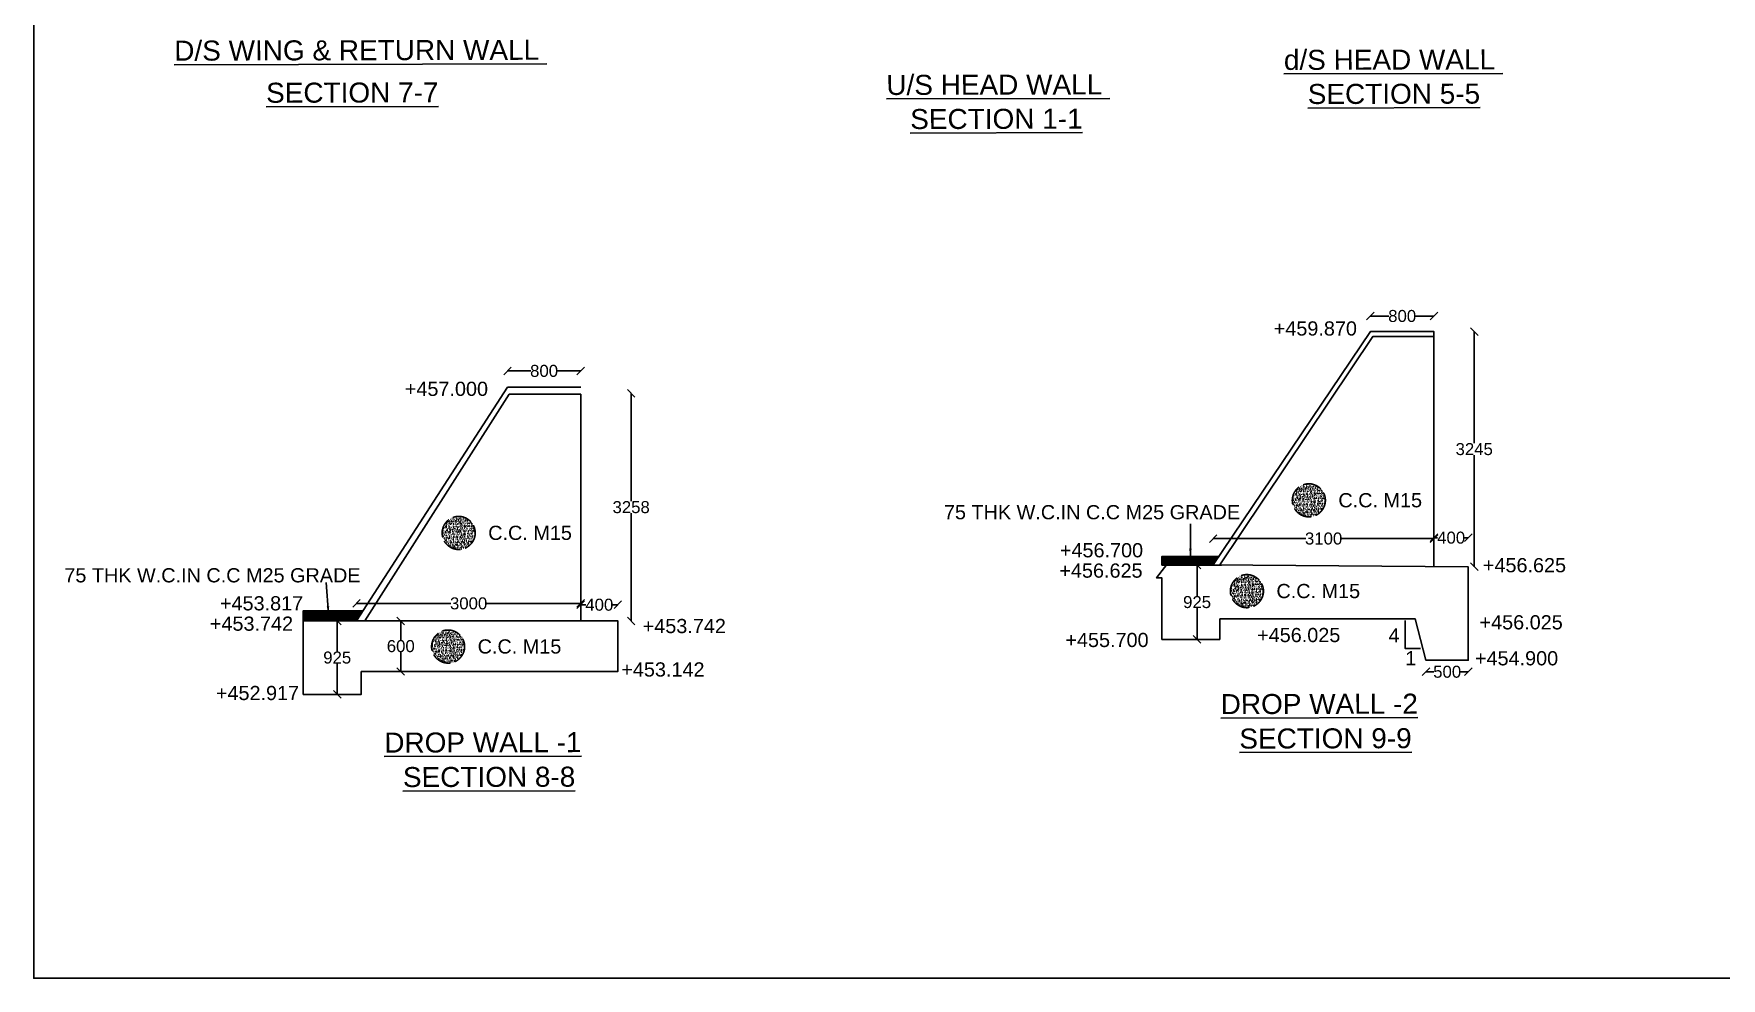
# Model space of a CAD drawing. Header units: millimetres. Extents: x 5124 to 6568637, y 2311 to 91879094.
# Drawn here: x 3584494 to 3605581, y 45935141 to 45946939 of the extents above; entities that cross this region are included whole.
import ezdxf

# ---------------------------------------------------------------- set-up
doc = ezdxf.new("R2010")
doc.units = ezdxf.units.MM
doc.header["$MEASUREMENT"] = 0
doc.linetypes.add('ACAD_ISO02W100', pattern=[15, 12, -3])
for name, color, linetype in [('DIMENSION', 7, 'Continuous'), ('DRAWING', 7, 'Continuous'), ('TEXT', 7, 'Continuous')]:
    doc.layers.add(name, color=color, linetype=linetype)
doc.styles.get("Standard").update_dxf_attribs({"font": 'arial.ttf', "height": 150})
doc.dimstyles.get("Standard").update_dxf_attribs({"dimtxt": 200, "dimasz": 110, "dimexe": 0.18, "dimexo": 0.0625, "dimgap": 0.09, "dimtad": 0, "dimtih": 1, "dimtoh": 1, "dimdec": 0, "dimzin": 0, "dimdsep": 46, "dimtxsty": 'Standard', "dimblk": 'OBLIQUE', "dimcen": 0.09, "dimse1": 1, "dimse2": 1, "dimadec": 0, "dimazin": 0, "dimtfac": 1, "dimtdec": 0, "dimtofl": 0, "dimtmove": 0, "dimatfit": 3, "dimfxl": 1, "dimtolj": 1, "dimtzin": 0, "dimarcsym": 0})
pattern_1 = [(45, (0, 0), (-0.08838834764832, 0.08838834764832), [])]

# ---------------------------------------------------------------- blocks, each defined once
blk = doc.blocks.new('_Oblique')
at = {"color": 0, "linetype": 'ByBlock', "lineweight": -2}
blk.add_line((-0.5, -0.5), (0.5, 0.5), dxfattribs=at)
blk = doc.blocks.new('*D114')
at = {"layer": 'Defpoints', "color": 0}
for p in [(3590414, 45942727), (3590414, 45942524), (3591328, 45942524)]:
    blk.add_point(p, dxfattribs=at)
at = {"layer": 'DIMENSION', "color": 0, "lineweight": -2}
for p, q in [((3590414, 45942727), (3590706, 45942727)), ((3591328, 45942727), (3591037, 45942727))]:
    blk.add_line(p, q, dxfattribs=at)
at = {"layer": 'DIMENSION', "color": 0, "lineweight": -2, "xscale": 95, "yscale": 95, "zscale": 95, "rotation": 180}
blk.add_blockref('_Oblique', (3590414, 45942727), dxfattribs=at)
at = {"layer": 'DIMENSION', "color": 0, "lineweight": -2, "xscale": 95, "yscale": 95, "zscale": 95}
blk.add_blockref('_Oblique', (3591328, 45942727), dxfattribs=at)
at = {"layer": 'DIMENSION', "color": 0, "insert": (3590871, 45942727), "char_height": 150, "attachment_point": 5}
blk.add_mtext('\\A1;800', dxfattribs=at)
blk = doc.blocks.new('*D115')
at = {"layer": 'Defpoints', "color": 0}
for p in [(3591394, 45942446), (3591328, 45939605), (3591959, 45939605)]:
    blk.add_point(p, dxfattribs=at)
at = {"layer": 'DIMENSION', "color": 0, "lineweight": -2}
for p, q in [((3591959, 45942446), (3591959, 45941102)), ((3591959, 45939605), (3591959, 45940949))]:
    blk.add_line(p, q, dxfattribs=at)
at = {"layer": 'DIMENSION', "color": 0, "lineweight": -2, "xscale": 95, "yscale": 95, "zscale": 95}
for p, rotation in [((3591959, 45942446), 90), ((3591959, 45939605), 270)]:
    blk.add_blockref('_Oblique', p, dxfattribs=dict(at, rotation=rotation))
at = {"layer": 'DIMENSION', "color": 0, "insert": (3591959, 45941025), "char_height": 150, "attachment_point": 5}
blk.add_mtext('\\A1;3258', dxfattribs=at)
blk = doc.blocks.new('*D116')
at = {"layer": 'Defpoints', "color": 0}
for p in [(3591328, 45939806), (3591328, 45939605), (3591793, 45939605)]:
    blk.add_point(p, dxfattribs=at)
at = {"layer": 'DIMENSION', "color": 0, "lineweight": -2}
for p, q in [((3591328, 45939806), (3591392, 45939806)), ((3591793, 45939806), (3591729, 45939806))]:
    blk.add_line(p, q, dxfattribs=at)
at = {"layer": 'DIMENSION', "color": 0, "lineweight": -2, "xscale": 95, "yscale": 95, "zscale": 95, "rotation": 180}
blk.add_blockref('_Oblique', (3591328, 45939806), dxfattribs=at)
at = {"layer": 'DIMENSION', "color": 0, "lineweight": -2, "xscale": 95, "yscale": 95, "zscale": 95}
blk.add_blockref('_Oblique', (3591793, 45939806), dxfattribs=at)
at = {"layer": 'DIMENSION', "color": 0, "insert": (3591561, 45939806), "char_height": 150, "attachment_point": 5}
blk.add_mtext('\\A1;400', dxfattribs=at)
blk = doc.blocks.new('*D117')
at = {"layer": 'Defpoints', "color": 0}
for p in [(3588527, 45939823), (3588527, 45939605), (3591328, 45939605)]:
    blk.add_point(p, dxfattribs=at)
at = {"layer": 'DIMENSION', "color": 0, "lineweight": -2}
for p, q in [((3588527, 45939823), (3589704, 45939823)), ((3591328, 45939823), (3590152, 45939823))]:
    blk.add_line(p, q, dxfattribs=at)
at = {"layer": 'DIMENSION', "color": 0, "lineweight": -2, "xscale": 95, "yscale": 95, "zscale": 95, "rotation": 180}
blk.add_blockref('_Oblique', (3588527, 45939823), dxfattribs=at)
at = {"layer": 'DIMENSION', "color": 0, "lineweight": -2, "xscale": 95, "yscale": 95, "zscale": 95}
blk.add_blockref('_Oblique', (3591328, 45939823), dxfattribs=at)
at = {"layer": 'DIMENSION', "color": 0, "insert": (3589928, 45939823), "char_height": 150, "attachment_point": 5}
blk.add_mtext('\\A1;3000', dxfattribs=at)
blk = doc.blocks.new('*D118')
at = {"layer": 'Defpoints', "color": 0}
for p in [(3589080, 45939605), (3589080, 45938973), (3589080, 45938973)]:
    blk.add_point(p, dxfattribs=at)
at = {"layer": 'DIMENSION', "color": 0, "lineweight": -2}
for p, q in [((3589080, 45939605), (3589080, 45939366)), ((3589080, 45938973), (3589080, 45939212))]:
    blk.add_line(p, q, dxfattribs=at)
at = {"layer": 'DIMENSION', "color": 0, "lineweight": -2, "xscale": 95, "yscale": 95, "zscale": 95}
for p, rotation in [((3589080, 45939605), 90), ((3589080, 45938973), 270)]:
    blk.add_blockref('_Oblique', p, dxfattribs=dict(at, rotation=rotation))
at = {"layer": 'DIMENSION', "color": 0, "insert": (3589080, 45939289), "char_height": 150, "attachment_point": 5}
blk.add_mtext('\\A1;600', dxfattribs=at)
blk = doc.blocks.new('*D119')
at = {"layer": 'Defpoints', "color": 0}
for p in [(3588286, 45939605), (3588286, 45939605), (3588286, 45938687)]:
    blk.add_point(p, dxfattribs=at)
at = {"layer": 'DIMENSION', "color": 0, "lineweight": -2}
for p, q in [((3588286, 45939605), (3588286, 45939223)), ((3588286, 45938687), (3588286, 45939069))]:
    blk.add_line(p, q, dxfattribs=at)
at = {"layer": 'DIMENSION', "color": 0, "lineweight": -2, "xscale": 95, "yscale": 95, "zscale": 95}
for p, rotation in [((3588286, 45939605), 90), ((3588286, 45938687), 270)]:
    blk.add_blockref('_Oblique', p, dxfattribs=dict(at, rotation=rotation))
at = {"layer": 'DIMENSION', "color": 0, "insert": (3588286, 45939146), "char_height": 150, "attachment_point": 5}
blk.add_mtext('\\A1;925', dxfattribs=at)
blk = doc.blocks.new('*D120')
at = {"layer": 'Defpoints', "color": 0}
for p in [(3599031, 45940303), (3599031, 45940303), (3599031, 45939374)]:
    blk.add_point(p, dxfattribs=at)
at = {"layer": 'DIMENSION', "color": 0, "lineweight": -2}
for p, q in [((3599031, 45940303), (3599031, 45939915)), ((3599031, 45939374), (3599031, 45939762))]:
    blk.add_line(p, q, dxfattribs=at)
at = {"layer": 'DIMENSION', "color": 0, "lineweight": -2, "xscale": 95, "yscale": 95, "zscale": 95}
for p, rotation in [((3599031, 45940303), 90), ((3599031, 45939374), 270)]:
    blk.add_blockref('_Oblique', p, dxfattribs=dict(at, rotation=rotation))
at = {"layer": 'DIMENSION', "color": 0, "insert": (3599031, 45939839), "char_height": 150, "attachment_point": 5}
blk.add_mtext('\\A1;925', dxfattribs=at)
blk = doc.blocks.new('*D121')
at = {"layer": 'Defpoints', "color": 0}
for p in [(3601891, 45939113), (3602420, 45939113), (3602420, 45938969)]:
    blk.add_point(p, dxfattribs=at)
at = {"layer": 'DIMENSION', "color": 0, "lineweight": -2}
for p, q in [((3601891, 45938969), (3601990, 45938969)), ((3602420, 45938969), (3602321, 45938969))]:
    blk.add_line(p, q, dxfattribs=at)
at = {"layer": 'DIMENSION', "color": 0, "lineweight": -2, "xscale": 95, "yscale": 95, "zscale": 95, "rotation": 180}
blk.add_blockref('_Oblique', (3601891, 45938969), dxfattribs=at)
at = {"layer": 'DIMENSION', "color": 0, "lineweight": -2, "xscale": 95, "yscale": 95, "zscale": 95}
blk.add_blockref('_Oblique', (3602420, 45938969), dxfattribs=at)
at = {"layer": 'DIMENSION', "color": 0, "insert": (3602156, 45938969), "char_height": 150, "attachment_point": 5}
blk.add_mtext('\\A1;500', dxfattribs=at)
blk = doc.blocks.new('*D122')
at = {"layer": 'Defpoints', "color": 0}
for p in [(3601991, 45940633), (3599232, 45940304), (3601991, 45940283)]:
    blk.add_point(p, dxfattribs=at)
at = {"layer": 'DIMENSION', "color": 0, "lineweight": -2}
for p, q in [((3599232, 45940633), (3600388, 45940633)), ((3601991, 45940633), (3600835, 45940633))]:
    blk.add_line(p, q, dxfattribs=at)
at = {"layer": 'DIMENSION', "color": 0, "lineweight": -2, "xscale": 95, "yscale": 95, "zscale": 95, "rotation": 180}
blk.add_blockref('_Oblique', (3599232, 45940633), dxfattribs=at)
at = {"layer": 'DIMENSION', "color": 0, "lineweight": -2, "xscale": 95, "yscale": 95, "zscale": 95}
blk.add_blockref('_Oblique', (3601991, 45940633), dxfattribs=at)
at = {"layer": 'DIMENSION', "color": 0, "insert": (3600612, 45940633), "char_height": 150, "attachment_point": 5}
blk.add_mtext('\\A1;3100', dxfattribs=at)
blk = doc.blocks.new('*D123')
at = {"layer": 'Defpoints', "color": 0}
for p in [(3602420, 45940644), (3601991, 45940283), (3602420, 45940279)]:
    blk.add_point(p, dxfattribs=at)
at = {"layer": 'DIMENSION', "color": 0, "lineweight": -2}
for p, q in [((3601991, 45940644), (3602037, 45940644)), ((3602420, 45940644), (3602374, 45940644))]:
    blk.add_line(p, q, dxfattribs=at)
at = {"layer": 'DIMENSION', "color": 0, "lineweight": -2, "xscale": 95, "yscale": 95, "zscale": 95, "rotation": 180}
blk.add_blockref('_Oblique', (3601991, 45940644), dxfattribs=at)
at = {"layer": 'DIMENSION', "color": 0, "lineweight": -2, "xscale": 95, "yscale": 95, "zscale": 95}
blk.add_blockref('_Oblique', (3602420, 45940644), dxfattribs=at)
at = {"layer": 'DIMENSION', "color": 0, "insert": (3602206, 45940644), "char_height": 150, "attachment_point": 5}
blk.add_mtext('\\A1;400', dxfattribs=at)
blk = doc.blocks.new('*D124')
at = {"layer": 'Defpoints', "color": 0}
for p in [(3601991, 45943219), (3602494, 45943219), (3602214, 45940281)]:
    blk.add_point(p, dxfattribs=at)
at = {"layer": 'DIMENSION', "color": 0, "lineweight": -2}
for p, q in [((3602494, 45943219), (3602494, 45941827)), ((3602494, 45940281), (3602494, 45941673))]:
    blk.add_line(p, q, dxfattribs=at)
at = {"layer": 'DIMENSION', "color": 0, "lineweight": -2, "xscale": 95, "yscale": 95, "zscale": 95}
for p, rotation in [((3602494, 45943219), 90), ((3602494, 45940281), 270)]:
    blk.add_blockref('_Oblique', p, dxfattribs=dict(at, rotation=rotation))
at = {"layer": 'DIMENSION', "color": 0, "insert": (3602494, 45941750), "char_height": 150, "attachment_point": 5}
blk.add_mtext('\\A1;3245', dxfattribs=at)
blk = doc.blocks.new('*D125')
at = {"layer": 'Defpoints', "color": 0}
for p in [(3601197, 45943413), (3601197, 45943219), (3601991, 45943219)]:
    blk.add_point(p, dxfattribs=at)
at = {"layer": 'DIMENSION', "color": 0, "lineweight": -2}
for p, q in [((3601197, 45943413), (3601429, 45943413)), ((3601991, 45943413), (3601760, 45943413))]:
    blk.add_line(p, q, dxfattribs=at)
at = {"layer": 'DIMENSION', "color": 0, "lineweight": -2, "xscale": 95, "yscale": 95, "zscale": 95, "rotation": 180}
blk.add_blockref('_Oblique', (3601197, 45943413), dxfattribs=at)
at = {"layer": 'DIMENSION', "color": 0, "lineweight": -2, "xscale": 95, "yscale": 95, "zscale": 95}
blk.add_blockref('_Oblique', (3601991, 45943413), dxfattribs=at)
at = {"layer": 'DIMENSION', "color": 0, "insert": (3601594, 45943413), "char_height": 150, "attachment_point": 5}
blk.add_mtext('\\A1;800', dxfattribs=at)

msp = doc.modelspace()

# ---------------------------------------------------------------- hatches: boundary and pattern name
at = {"layer": 'DRAWING', "linetype": 'ACAD_ISO02W100', "ltscale": 20}
h = msp.add_hatch(dxfattribs=at)
h.set_pattern_fill('AR-CONC,_O', color=256, scale=8.865228)
h.set_pattern_definition([(130, (6645424.92, 5195889.85), (-63.58675242, -5.563120005), [6.6489212, -73.13813316]), (185, (6645424.92, 5195889.85), (12.30062244, 66.68354962), [5.31913696, -58.51050653]), (79.5486, (6645419.62, 5195889.39), (-51.286177205, 61.12038913), [5.65071334, -62.15784867]), (133.8158, (6645424.92, 5195907.58), (-94.61335506, -14.67363844), [9.9733818, -109.70719974]), (83.3644, (6645417.035, 5195906.36), (-82.85998232, 86.3577728), [8.47607027, -93.2367581]), (188.8158, (6645424.92, 5195907.58), (-82.85991491, 86.35783751), [7.97870544, -87.7657598]), (159, (6645416.054, 5195903.15), (-52.91717268, -35.69308368), [6.6489212, -73.13813316]), (214, (6645416.054, 5195903.15), (-21.57045957, 64.28620673), [5.31913696, -58.51050653]), (108.5486, (6645411.645, 5195900.176), (-74.48765393, 28.59306475), [5.65071334, -62.15784867]), (142.5, (6645424.92, 5195889.853), (-1.07799893, 29.511800012), [0, -57.801288267, 0, -59.397029354, 0, -58.732137234]), (172.5, (6645424.92, 5195889.853), (-23.321714981, 34.96549855), [0, -33.86517196, 0, -56.471504027, 0, -22.38470136]), (212.5, (6645444.69, 5195889.853), (-47.324577479, -1.999540863), [0, -22.163070654, 0, -69.148780442, 0, -91.75511251]), (222.5, (6645453.554, 5195889.853), (-51.700785103, 8.874535185), [0, -28.81199185, 0, -45.921882396, 0, -65.159427724])])
h.paths.add_polyline_path([(3600221.1, 45941110.8, 1), (3600634.3, 45941110.8, 1)])
h = msp.add_hatch(dxfattribs=at)
h.set_pattern_fill('AR-CONC,_O', color=256, scale=8.865228)
h.set_pattern_definition([(130, (6634801.144, 5195482.44), (-63.58675242, -5.563120005), [6.6489212, -73.13813316]), (185, (6634801.144, 5195482.44), (12.30062244, 66.68354962), [5.31913696, -58.51050653]), (79.5486, (6634795.845, 5195481.976), (-51.286177205, 61.12038913), [5.65071334, -62.15784867]), (133.8158, (6634801.144, 5195500.17), (-94.61335506, -14.67363844), [9.9733818, -109.70719974]), (83.3644, (6634793.26, 5195498.95), (-82.85998232, 86.3577728), [8.47607027, -93.2367581]), (188.8158, (6634801.14, 5195500.17), (-82.85991491, 86.35783751), [7.97870544, -87.7657598]), (159, (6634792.28, 5195495.737), (-52.91717268, -35.69308368), [6.6489212, -73.13813316]), (214, (6634792.28, 5195495.74), (-21.57045957, 64.28620673), [5.31913696, -58.51050653]), (108.5486, (6634787.87, 5195492.76), (-74.48765393, 28.59306475), [5.65071334, -62.15784867]), (142.5, (6634801.144, 5195482.44), (-1.07799893, 29.511800012), [0, -57.801288267, 0, -59.397029354, 0, -58.732137234]), (172.5, (6634801.144, 5195482.44), (-23.321714981, 34.96549855), [0, -33.86517196, 0, -56.471504027, 0, -22.38470136]), (212.5, (6634820.914, 5195482.44), (-47.324577479, -1.999540863), [0, -22.163070654, 0, -69.148780442, 0, -91.75511251]), (222.5, (6634829.78, 5195482.44), (-51.700785103, 8.874535185), [0, -28.81199185, 0, -45.921882396, 0, -65.159427724])])
h.paths.add_polyline_path([(3589597.3, 45940703.4, 1), (3590010.5, 45940703.4, 1)])
at = {"layer": 'DRAWING'}
h = msp.add_hatch(dxfattribs=at)
h.set_pattern_fill('ANSI31', color=256, style=0)
h.set_pattern_definition(pattern_1)
h.paths.add_polyline_path([(3599303.5, 45940410.2), (3598591.5, 45940410.2), (3598591.5, 45940303), (3598646.3, 45940303), (3598650.5, 45940308.5), (3599231.9, 45940304)])
at = {"layer": 'DRAWING', "linetype": 'ACAD_ISO02W100', "ltscale": 20}
h = msp.add_hatch(dxfattribs=at)
h.set_pattern_fill('AR-CONC,_O', color=256, scale=8.865228)
h.set_pattern_definition([(130, (6644650.97, 5194755.49), (-63.58675242, -5.563120005), [6.6489212, -73.13813316]), (185, (6644650.97, 5194755.49), (12.30062244, 66.68354962), [5.31913696, -58.51050653]), (79.5486, (6644645.67, 5194755.027), (-51.286177205, 61.12038913), [5.65071334, -62.15784867]), (133.8158, (6644650.97, 5194773.22), (-94.61335506, -14.67363844), [9.9733818, -109.70719974]), (83.3644, (6644643.09, 5194772), (-82.85998232, 86.3577728), [8.47607027, -93.2367581]), (188.8158, (6644650.97, 5194773.22), (-82.85991491, 86.35783751), [7.97870544, -87.7657598]), (159, (6644642.105, 5194768.79), (-52.91717268, -35.69308368), [6.6489212, -73.13813316]), (214, (6644642.105, 5194768.79), (-21.57045957, 64.28620673), [5.31913696, -58.51050653]), (108.5486, (6644637.695, 5194765.814), (-74.48765393, 28.59306475), [5.65071334, -62.15784867]), (142.5, (6644650.97, 5194755.49), (-1.07799893, 29.511800012), [0, -57.801288267, 0, -59.397029354, 0, -58.732137234]), (172.5, (6644650.97, 5194755.49), (-23.321714981, 34.96549855), [0, -33.86517196, 0, -56.471504027, 0, -22.38470136]), (212.5, (6644670.74, 5194755.49), (-47.324577479, -1.999540863), [0, -22.163070654, 0, -69.148780442, 0, -91.75511251]), (222.5, (6644679.605, 5194755.49), (-51.700785103, 8.874535185), [0, -28.81199185, 0, -45.921882396, 0, -65.159427724])])
h.paths.add_polyline_path([(3599447.2, 45939976.4, 1), (3599860.3, 45939976.4, 1)])
at = {"layer": 'DRAWING'}
h = msp.add_hatch(dxfattribs=at)
h.set_pattern_fill('ANSI31', color=256, style=0)
h.set_pattern_definition(pattern_1)
h.paths.add_polyline_path([(3588609.5, 45939731.5), (3587860.5, 45939731.5), (3587860.5, 45939604.5), (3588527.5, 45939604.5)])
at = {"layer": 'DRAWING', "linetype": 'ACAD_ISO02W100', "ltscale": 20}
h = msp.add_hatch(dxfattribs=at)
h.set_pattern_fill('AR-CONC,_O', color=256, scale=8.865228)
h.set_pattern_definition([(130, (6634669.156, 5194063.257), (-63.58675242, -5.563120005), [6.6489212, -73.13813316]), (185, (6634669.156, 5194063.26), (12.30062244, 66.68354962), [5.31913696, -58.51050653]), (79.5486, (6634663.857, 5194062.794), (-51.286177205, 61.12038913), [5.65071334, -62.15784867]), (133.8158, (6634669.156, 5194080.99), (-94.61335506, -14.67363844), [9.9733818, -109.70719974]), (83.3644, (6634661.27, 5194079.765), (-82.85998232, 86.3577728), [8.47607027, -93.2367581]), (188.8158, (6634669.16, 5194080.99), (-82.85991491, 86.35783751), [7.97870544, -87.7657598]), (159, (6634660.29, 5194076.555), (-52.91717268, -35.69308368), [6.6489212, -73.13813316]), (214, (6634660.29, 5194076.555), (-21.57045957, 64.28620673), [5.31913696, -58.51050653]), (108.5486, (6634655.88, 5194073.58), (-74.48765393, 28.59306475), [5.65071334, -62.15784867]), (142.5, (6634669.156, 5194063.257), (-1.07799893, 29.511800012), [0, -57.801288267, 0, -59.397029354, 0, -58.732137234]), (172.5, (6634669.156, 5194063.257), (-23.321714981, 34.96549855), [0, -33.86517196, 0, -56.471504027, 0, -22.38470136]), (212.5, (6634688.925, 5194063.257), (-47.324577479, -1.999540863), [0, -22.163070654, 0, -69.148780442, 0, -91.75511251]), (222.5, (6634697.79, 5194063.257), (-51.700785103, 8.874535185), [0, -28.81199185, 0, -45.921882396, 0, -65.159427724])])
h.paths.add_polyline_path([(3589465.3, 45939284.2, 1), (3589878.5, 45939284.2, 1)])

# ---------------------------------------------------------------- linework, layer by layer
at = {"layer": 'DIMENSION'}
for points in [[(3601630.3, 45939611.4), (3601630.3, 45939261.8), (3601822.3, 45939261.8)], [(3588585.3, 45938973.1), (3588585.3, 45938687.3), (3587860.5, 45938687.3), (3587860.5, 45938973.1)]]:
    msp.add_lwpolyline(points, dxfattribs=at)
at = {"layer": 'DRAWING'}
for points in [[(3584493.8, 45963200.6), (3626668.4, 45963200.6), (3626668.4, 45935140.9), (3584493.8, 45935140.9)], [(3591328.3, 45939604.5), (3588629.9, 45939604.5), (3590436.2, 45942436.8), (3591328.3, 45942436.8)]]:
    msp.add_lwpolyline(points, close=True, dxfattribs=at)
for points in [[(3599231.9, 45940304), (3601197.1, 45943219), (3601991.2, 45943219), (3601991.2, 45943155.6)], [(3601991.2, 45940282.6), (3601991.2, 45943155.6), (3601225.8, 45943155.6), (3599313.9, 45940303.4)], [(3591328.3, 45942524), (3590414.3, 45942524), (3588527.5, 45939604.5)], [(3599317.2, 45939374.4), (3598591.4, 45939374.4), (3598591.4, 45940142.3), (3598524.5, 45940142.3), (3598693.2, 45940364.9), (3598616.8, 45940364.9)], [(3599303.5, 45940410.2), (3598591.5, 45940410.2), (3598591.5, 45940303), (3599337, 45940303), (3599337, 45940303.2)], [(3599317.2, 45939374.4), (3599317.2, 45939630.2), (3601757.8, 45939630.2), (3601890.8, 45939113.2), (3602420.3, 45939113.2), (3602420.3, 45940279.3), (3598650.5, 45940308.5)], [(3588609.5, 45939731.5), (3587860.5, 45939731.5), (3587860.5, 45939604.5), (3588527.5, 45939604.5)], [(3588585.3, 45938973.1), (3591793.4, 45938973.1), (3591793.4, 45939604.5), (3587860.5, 45939604.5), (3587860.5, 45938973.1)]]:
    msp.add_lwpolyline(points, dxfattribs=at)
at = {"layer": 'DRAWING', "linetype": 'ACAD_ISO02W100', "ltscale": 20}
for centre in [(3600427.7, 45941110.8), (3589803.9, 45940703.4), (3599653.8, 45939976.4), (3589671.9, 45939284.2)]:
    msp.add_circle(centre, 206.6, dxfattribs=at)

# ---------------------------------------------------------------- texts
at = {"layer": 'TEXT'}
for s, p in [('%%UD/S WING & RETURN WALL ', (3586249.9, 45946602.9)), ('%%Ud/S HEAD WALL ', (3600116, 45946487.6)), ('%%USECTION 7-7', (3587397.6, 45946077)), ('%%UU/S HEAD WALL ', (3595148.3, 45946174.7)), ('%%USECTION 5-5', (3600414.3, 45946061.5)), ('%%USECTION 1-1', (3595446.7, 45945748.6)), ('%%UDROP WALL -2', (3599326.4, 45938440)), ('%%UDROP WALL -1', (3588874.4, 45937959.2)), ('%%USECTION 9-9', (3599559.1, 45938009.6)), ('%%USECTION 8-8', (3589107.2, 45937528.7))]:
    msp.add_text(s, height=250, rotation=0.1412, dxfattribs=at).set_placement(p)
for s, height, p in [('+459.870', 177.3, (3599988.9, 45943169.4)), ('+457.000', 177.3, (3589130.6, 45942415.1)), (' C.C. M15  ', 177.305, (3600727.6, 45941023.6)), ('75 THK W.C.IN C.C M25 GRADE', 177.305, (3595867.4, 45940874)), (' C.C. M15  ', 177.305, (3590103.9, 45940616.2)), ('+456.700', 177.3, (3597316.7, 45940398.9)), ('75 THK W.C.IN C.C M25 GRADE', 177.305, (3584876, 45940086)), ('+456.625', 177.3, (3597310, 45940144.6)), ('+456.625', 177.3, (3602602, 45940212)), (' C.C. M15  ', 177.305, (3599953.7, 45939889.2)), ('+453.817', 177.3, (3586820.6, 45939736.1)), ('+453.742', 177.3, (3586694.5, 45939481.9)), ('+453.742', 177.3, (3592103, 45939452)), ('+456.025', 177.3, (3602560.5, 45939498.7)), (' C.C. M15  ', 177.305, (3589971.9, 45939197)), ('+455.700', 177.3, (3597385.4, 45939278.2)), ('+456.025', 177.3, (3599781.1, 45939339.6)), ('4', 177.3, (3601423.4, 45939335.7)), ('1', 177.3, (3601631.6, 45939049.4)), ('+454.900', 177.3, (3602503.2, 45939049.3)), ('+453.142', 177.3, (3591836.1, 45938909.7)), ('+452.917', 177.3, (3586769.9, 45938615.4))]:
    msp.add_text(s, height=height, dxfattribs=at).set_placement(p)

# ---------------------------------------------------------------- dimensions: what is measured, and where the dimension line sits
at = {"layer": 'DIMENSION'}
for base, p1, p2, text, picture, middle in [((3601197.1, 45943412.7), (3601991.2, 45943219), (3601197.1, 45943219), '800', '*D125', (3601594.2, 45943412.7)), ((3590414.3, 45942727.2), (3591328.3, 45942524), (3590414.3, 45942524), '800', '*D114', (3590871.3, 45942727.2)), ((3601991.2, 45940633.1), (3599231.9, 45940304), (3601991.2, 45940282.6), '3100', '*D122', (3600611.6, 45940633.1)), ((3602420.3, 45940644.4), (3601991.2, 45940283.1), (3602420.3, 45940279.3), '400', '*D123', (3602205.8, 45940644.4)), ((3588527.5, 45939822.9), (3591328.3, 45939604.5), (3588527.5, 45939604.5), '3000', '*D117', (3589927.9, 45939822.9)), ((3591328.3, 45939806.2), (3591793.4, 45939604.5), (3591328.3, 45939604.5), '400', '*D116', (3591560.8, 45939806.2)), ((3602420.3, 45938969.3), (3601890.8, 45939113.2), (3602420.3, 45939113.2), '500', '*D121', (3602155.6, 45938969.3))]:
    dim = msp.add_linear_dim(base=base, p1=p1, p2=p2, text=text, dimstyle='Standard', override={"dimasz": 95, "dimfxl": 2000, "dimarcsym": 1}, dxfattribs=at)
    dim.commit()
    dim.dimension.update_dxf_attribs({"geometry": picture, "text_midpoint": middle})
for base, p1, p2, text, picture, middle in [((3602494.2, 45943219), (3602213.9, 45940280.9), (3601991.2, 45943219), '3245', '*D124', (3602494.2, 45941749.9)), ((3591959.3, 45939604.5), (3591393.9, 45942446.1), (3591328.3, 45939604.5), '3258', '*D115', (3591959.3, 45941025.3)), ((3599031.3, 45940303), (3599031.3, 45939374.4), (3599031.3, 45940303), '925', '*D120', (3599031.3, 45939838.7)), ((3588285.5, 45939604.5), (3588285.5, 45938687.3), (3588285.5, 45939604.5), '925', '*D119', (3588285.5, 45939145.9)), ((3589079.6, 45938973.1), (3589079.6, 45939604.5), (3589079.6, 45938973.1), '600', '*D118', (3589079.6, 45939288.8))]:
    dim = msp.add_linear_dim(base=base, p1=p1, p2=p2, angle=90, text=text, dimstyle='Standard', override={"dimasz": 95, "dimfxl": 2000, "dimarcsym": 1}, dxfattribs=at)
    dim.commit()
    dim.dimension.update_dxf_attribs({"geometry": picture, "text_midpoint": middle})

# ---------------------------------------------------------------- leaders
for points in [[(3598947.5, 45940410.2), (3598947.5, 45940817)], [(3588177.5, 45939691.3), (3588149.4, 45940084.2)]]:
    msp.add_leader(points, dimstyle='Standard', override={"dimasz": 95, "dimgap": 0.09, "dimtad": 0, "dimfxl": 2000, "dimarcsym": 1}, dxfattribs=at)

doc.saveas('drawing.dxf')
